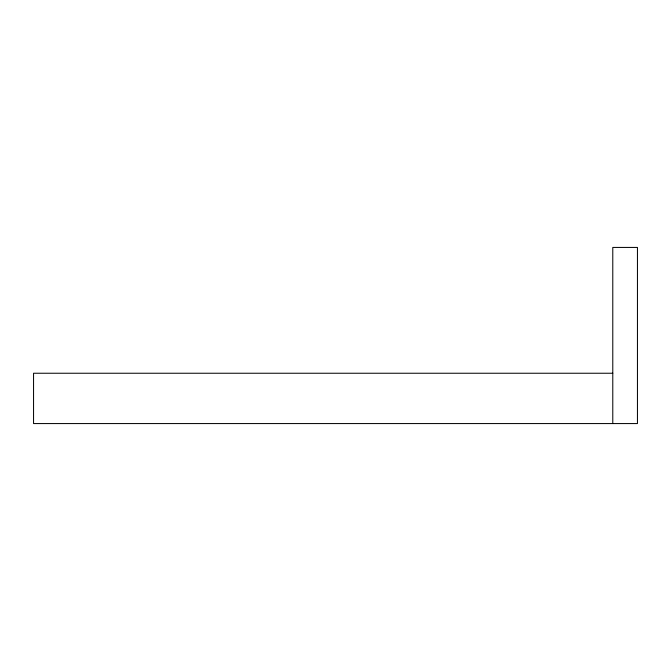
<?xml version="1.0" encoding="UTF-8"?>
<svg xmlns="http://www.w3.org/2000/svg" width="671" height="671" viewBox="0 0 671 671"><rect width="100%" height="100%" fill="white"/><g stroke="black" fill="none" stroke-linecap="round" stroke-linejoin="round"><path stroke-width="1.01" d="M612.782 373.244L33.55 373.244L33.55 423.569L637.45 423.569L637.45 247.431L612.782 247.431L612.782 423.569"/></g></svg>
